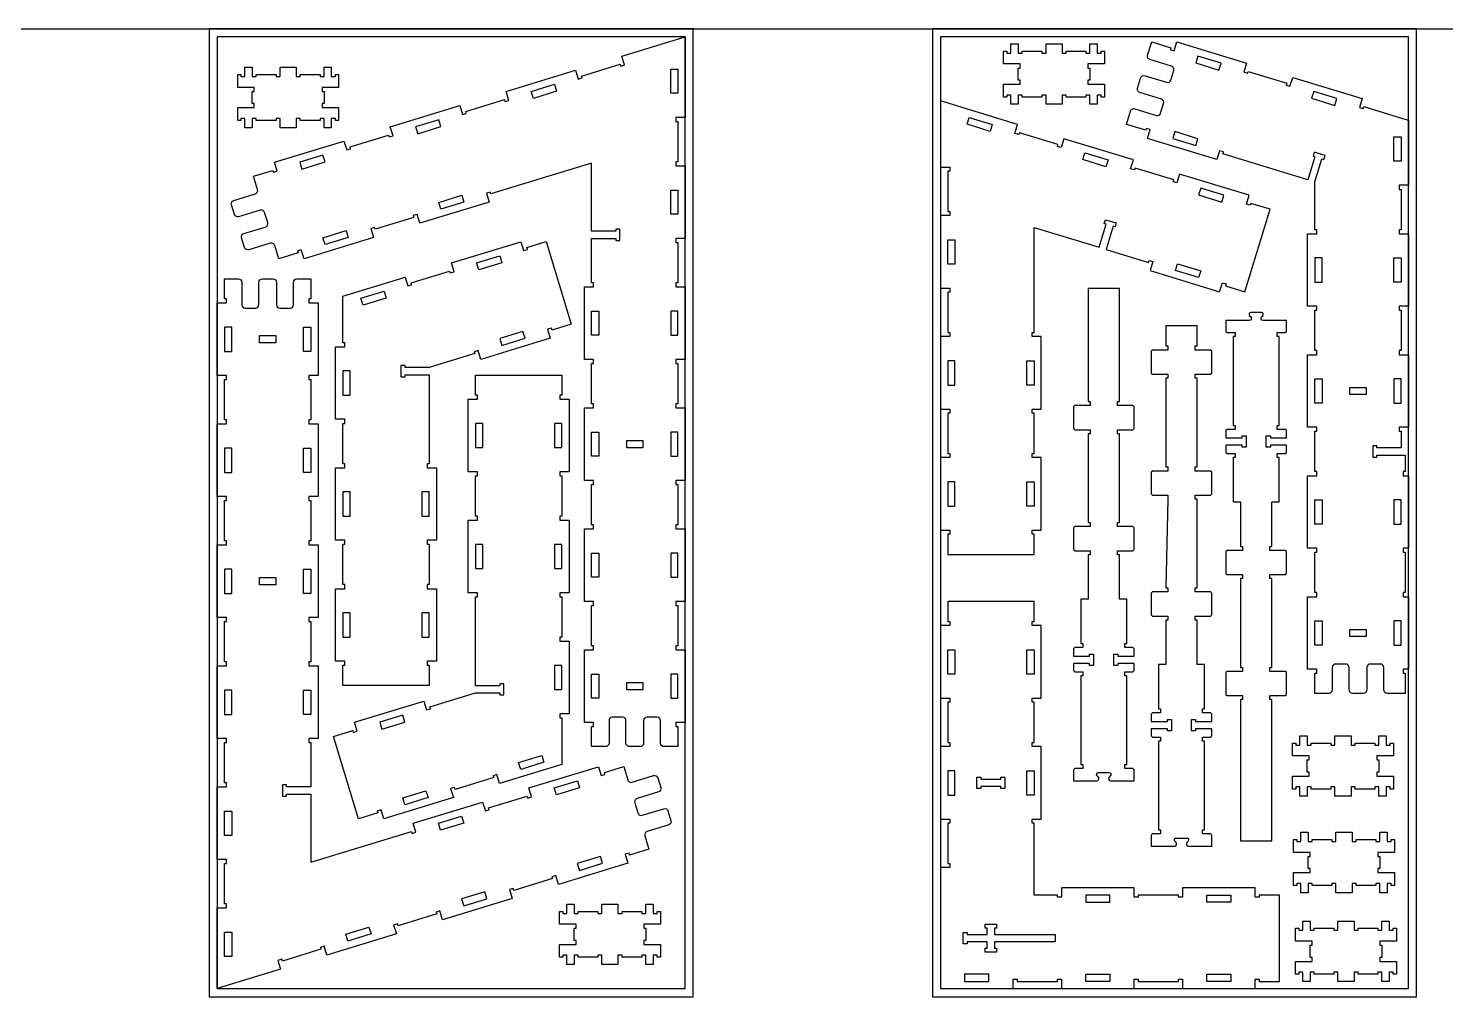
# Model space of a CAD drawing. Header units: inches. Extents: x -1745 to 48028, y -9858 to 20083.
# Drawn here: x 7737 to 11250, y 17620 to 20021 of the extents above; entities that cross this region are included whole.
import ezdxf

# ---------------------------------------------------------------- set-up
doc = ezdxf.new("R2010")
doc.units = ezdxf.units.IN
doc.header["$MEASUREMENT"] = 0
doc.header["$PDMODE"] = 34
doc.layers.add('6_ANYTOOL_CUTTHROUGH_OUTSI', color=5, linetype='Continuous')

msp = doc.modelspace()

# ---------------------------------------------------------------- linework, layer by layer
msp.add_line((423.1, 20019.9), (14762.8, 20019.9))
at = {"color": 4}
for p, q in [((10693.6, 19934.8), (10693.6, 19934.8)), ((10943.9, 19151.7), (10943.9, 19151.7)), ((11121.9, 19151.7), (11121.9, 19151.7)), ((8516.9, 18871.5), (8516.9, 18871.5)), ((9059.6, 18681.3), (9059.6, 18681.3)), ((10943.9, 18551.7), (10943.9, 18551.7)), ((11121.9, 18551.7), (11121.9, 18551.7)), ((10015.9, 18419.9), (10015.9, 18419.9)), ((10211.9, 18119.9), (10211.9, 18119.9))]:
    msp.add_line(p, q, dxfattribs=at)
for points in [[(8185.4, 17619.9), (9385.4, 17619.9), (9385.4, 20019.9), (8185.4, 20019.9)], [(8205.4, 17639.9), (9365.4, 17639.9), (9365.4, 19999.9), (8205.4, 19999.9)], [(9977.9, 17619.9), (11177.9, 17619.9), (11177.9, 20019.9), (9977.9, 20019.9)], [(9997.9, 17639.9), (11157.9, 17639.9), (11157.9, 19999.9), (9997.9, 19999.9)], [(8687.3, 19385.1), (8685.9, 19389.8), (8781.5, 19419.1), (8783, 19414.3), (8792.5, 19417.2), (8785.8, 19439.2), (8958, 19491.8), (8964.7, 19469.8), (8974.2, 19472.7), (8972.8, 19477.5), (9020.6, 19492.1), (9083.1, 19287.5), (9035.3, 19272.8), (9033.9, 19277.6), (9024.3, 19274.7), (9031, 19252.7), (8858.9, 19200.1), (8852.2, 19222.1), (8842.6, 19219.2), (8844.1, 19214.4), (8730.9, 19179.8), (8670.9, 19179.8), (8670.9, 19184.8), (8660.9, 19184.8), (8660.9, 19156.8), (8670.9, 19156.8), (8670.9, 19161.8), (8730.9, 19161.8), (8730.9, 18941.5), (8725.9, 18941.5), (8725.9, 18931.5), (8748.9, 18931.5), (8748.9, 18751.5), (8725.9, 18751.5), (8725.9, 18741.5), (8730.9, 18741.5), (8730.9, 18641.5), (8725.9, 18641.5), (8725.9, 18631.5), (8748.9, 18631.5), (8748.9, 18451.5), (8725.9, 18451.5), (8725.9, 18441.5), (8730.9, 18441.5), (8730.9, 18391.5), (8516.9, 18391.5), (8516.9, 18441.5), (8521.9, 18441.5), (8521.9, 18451.5), (8498.9, 18451.5), (8498.9, 18631.5), (8521.9, 18631.5), (8521.9, 18641.5), (8516.9, 18641.5), (8516.9, 18741.5), (8521.9, 18741.5), (8521.9, 18751.5), (8498.9, 18751.5), (8498.9, 18931.5), (8521.9, 18931.5), (8521.9, 18941.5), (8516.9, 18941.5), (8516.9, 19041.5), (8521.9, 19041.5), (8521.9, 19051.5), (8498.9, 19051.5), (8498.9, 19231.5), (8521.9, 19231.5), (8521.9, 19241.5), (8516.9, 19241.5), (8516.9, 19341.5), (8516.9, 19357), (8671.1, 19404.1), (8677.8, 19382.1)], [(8889.2, 18167.8), (8890.7, 18163), (8795, 18133.8), (8793.6, 18138.6), (8784, 18135.7), (8790.7, 18113.7), (8618.6, 18061.1), (8611.9, 18083.1), (8602.3, 18080.2), (8603.8, 18075.4), (8556, 18060.8), (8493.4, 18265.4), (8541.2, 18280), (8542.7, 18275.3), (8552.3, 18278.2), (8545.5, 18300.2), (8717.7, 18352.8), (8724.4, 18330.8), (8734, 18333.7), (8732.5, 18338.5), (8845.6, 18373), (8905.6, 18373), (8905.6, 18368), (8915.6, 18368), (8915.6, 18396), (8905.6, 18396), (8905.6, 18391), (8845.6, 18391), (8845.6, 18611.3), (8850.6, 18611.3), (8850.6, 18621.3), (8827.6, 18621.3), (8827.6, 18801.3), (8850.6, 18801.3), (8850.6, 18811.3), (8845.6, 18811.3), (8845.6, 18911.3), (8850.6, 18911.3), (8850.6, 18921.3), (8827.6, 18921.3), (8827.6, 19101.3), (8850.6, 19101.3), (8850.6, 19111.3), (8845.6, 19111.3), (8845.6, 19161.3), (9059.6, 19161.3), (9059.6, 19111.3), (9054.6, 19111.3), (9054.6, 19101.3), (9077.6, 19101.3), (9077.6, 18921.3), (9054.6, 18921.3), (9054.6, 18911.3), (9059.6, 18911.3), (9059.6, 18811.3), (9054.6, 18811.3), (9054.6, 18801.3), (9077.6, 18801.3), (9077.6, 18621.3), (9054.6, 18621.3), (9054.6, 18611.3), (9059.6, 18611.3), (9059.6, 18511.3), (9054.6, 18511.3), (9054.6, 18501.3), (9077.6, 18501.3), (9077.6, 18321.3), (9054.6, 18321.3), (9054.6, 18311.3), (9059.6, 18311.3), (9059.6, 18211.3), (9059.6, 18195.8), (8905.5, 18148.7), (8898.8, 18170.7)], [(11052.9, 19130.7), (11052.9, 19112.7), (11012.9, 19112.7), (11012.9, 19130.7)], [(10229.9, 17871.9), (10229.9, 18049.9), (10224.9, 18049.9), (10224.9, 18059.9), (10247.9, 18059.9), (10247.9, 18239.9), (10224.9, 18239.9), (10224.9, 18249.9), (10229.9, 18249.9), (10229.9, 18349.9), (10224.9, 18349.9), (10224.9, 18359.9), (10247.9, 18359.9), (10247.9, 18539.9), (10224.9, 18539.9), (10224.9, 18549.9), (10229.9, 18549.9), (10229.9, 18599.9), (10015.9, 18599.9), (10015.9, 18549.9), (10020.9, 18549.9), (10020.9, 18539.9), (9997.9, 18539.9), (9997.9, 18359.9), (10020.9, 18359.9), (10020.9, 18349.9), (10015.9, 18349.9), (10015.9, 18249.9), (10020.9, 18249.9), (10020.9, 18239.9), (9997.9, 18239.9), (9997.9, 18059.9), (10020.9, 18059.9), (10020.9, 18049.9), (10015.9, 18049.9), (10015.9, 17949.9), (10020.9, 17949.9), (10020.9, 17939.9), (9997.9, 17939.9), (9997.9, 17639.9), (10177.9, 17639.9), (10177.9, 17662.9), (10187.9, 17662.9), (10187.9, 17657.9), (10287.9, 17657.9), (10287.9, 17662.9), (10297.9, 17662.9), (10297.9, 17639.9), (10477.9, 17639.9), (10477.9, 17662.9), (10487.9, 17662.9), (10487.9, 17657.9), (10587.9, 17657.9), (10587.9, 17662.9), (10597.9, 17662.9), (10597.9, 17639.9), (10777.9, 17639.9), (10777.9, 17662.9), (10787.9, 17662.9), (10787.9, 17657.9), (10837.9, 17657.9), (10837.9, 17871.9), (10787.9, 17871.9), (10787.9, 17866.9), (10777.9, 17866.9), (10777.9, 17889.9), (10597.9, 17889.9), (10597.9, 17866.9), (10587.9, 17866.9), (10587.9, 17871.9), (10487.9, 17871.9), (10487.9, 17866.9), (10477.9, 17866.9), (10477.9, 17889.9), (10297.9, 17889.9), (10297.9, 17866.9), (10287.9, 17866.9), (10287.9, 17871.9)], [(11052.9, 18530.7), (11052.9, 18512.7), (11012.9, 18512.7), (11012.9, 18530.7)], [(10147.9, 18135.9), (10147.9, 18140.9), (10097.9, 18140.9), (10097.9, 18135.9), (10087.9, 18135.9), (10087.9, 18163.9), (10097.9, 18163.9), (10097.9, 18158.9), (10147.9, 18158.9), (10147.9, 18163.9), (10157.9, 18163.9), (10157.9, 18135.9)], [(10063.9, 17755.9), (10063.9, 17750.9), (10053.9, 17750.9), (10053.9, 17778.9), (10063.9, 17778.9), (10063.9, 17773.9), (10113.9, 17773.9), (10113.9, 17789.9), (10108.9, 17789.9), (10108.9, 17799.9), (10136.9, 17799.9), (10136.9, 17789.9), (10131.9, 17789.9), (10131.9, 17773.9), (10281.9, 17773.9), (10281.9, 17755.9), (10131.9, 17755.9), (10131.9, 17739.9), (10136.9, 17739.9), (10136.9, 17729.9), (10108.9, 17729.9), (10108.9, 17739.9), (10113.9, 17739.9), (10113.9, 17755.9)]]:
    msp.add_lwpolyline(points, close=True)
for points in [[(10190.6, 19892.5), (10190.6, 19922.5), (10195.6, 19922.5), (10195.6, 19932.5), (10154.6, 19932.5), (10154.6, 19964.5), (10162.6, 19964.5), (10162.6, 19959.5), (10172.6, 19959.5), (10172.6, 19982.5), (10190.6, 19982.5), (10190.6, 19959.5), (10200.6, 19959.5), (10200.6, 19964.5), (10249.6, 19964.5), (10249.6, 19959.5), (10259.6, 19959.5), (10259.6, 19982.5), (10299.6, 19982.5), (10299.6, 19959.5), (10309.6, 19959.5), (10309.6, 19964.5), (10358.6, 19964.5), (10358.6, 19959.5), (10368.6, 19959.5), (10368.6, 19982.5), (10386.6, 19982.5), (10386.6, 19959.5), (10396.6, 19959.5), (10396.6, 19964.5), (10404.6, 19964.5), (10404.6, 19932.5), (10363.6, 19932.5), (10363.6, 19922.5), (10368.6, 19922.5), (10368.6, 19892.5), (10363.6, 19892.5), (10363.6, 19882.5), (10404.6, 19882.5), (10404.6, 19850.5), (10396.6, 19850.5), (10396.6, 19855.5), (10386.6, 19855.5), (10386.6, 19832.5), (10368.6, 19832.5), (10368.6, 19855.5), (10358.6, 19855.5), (10358.6, 19850.5), (10309.6, 19850.5), (10309.6, 19855.5), (10299.6, 19855.5), (10299.6, 19832.5), (10259.6, 19832.5), (10259.6, 19855.5), (10249.6, 19855.5), (10249.6, 19850.5), (10200.6, 19850.5), (10200.6, 19855.5), (10190.6, 19855.5), (10190.6, 19832.5), (10172.6, 19832.5), (10172.6, 19855.5), (10162.6, 19855.5), (10162.6, 19850.5), (10154.6, 19850.5), (10154.6, 19882.5), (10195.6, 19882.5), (10195.6, 19892.5), (10190.6, 19892.5)], [(8292.3, 19834.5), (8292.3, 19864.5), (8297.3, 19864.5), (8297.3, 19874.5), (8256.3, 19874.5), (8256.3, 19906.5), (8264.3, 19906.5), (8264.3, 19901.5), (8274.3, 19901.5), (8274.3, 19924.5), (8292.3, 19924.5), (8292.3, 19901.5), (8302.3, 19901.5), (8302.3, 19906.5), (8351.3, 19906.5), (8351.3, 19901.5), (8361.3, 19901.5), (8361.3, 19924.5), (8401.3, 19924.5), (8401.3, 19901.5), (8411.3, 19901.5), (8411.3, 19906.5), (8460.3, 19906.5), (8460.3, 19901.5), (8470.3, 19901.5), (8470.3, 19924.5), (8488.3, 19924.5), (8488.3, 19901.5), (8498.3, 19901.5), (8498.3, 19906.5), (8506.3, 19906.5), (8506.3, 19874.5), (8465.3, 19874.5), (8465.3, 19864.5), (8470.3, 19864.5), (8470.3, 19834.5), (8465.3, 19834.5), (8465.3, 19824.5), (8506.3, 19824.5), (8506.3, 19792.5), (8498.3, 19792.5), (8498.3, 19797.5), (8488.3, 19797.5), (8488.3, 19774.5), (8470.3, 19774.5), (8470.3, 19797.5), (8460.3, 19797.5), (8460.3, 19792.5), (8411.3, 19792.5), (8411.3, 19797.5), (8401.3, 19797.5), (8401.3, 19774.5), (8361.3, 19774.5), (8361.3, 19797.5), (8351.3, 19797.5), (8351.3, 19792.5), (8302.3, 19792.5), (8302.3, 19797.5), (8292.3, 19797.5), (8292.3, 19774.5), (8274.3, 19774.5), (8274.3, 19797.5), (8264.3, 19797.5), (8264.3, 19792.5), (8256.3, 19792.5), (8256.3, 19824.5), (8297.3, 19824.5), (8297.3, 19834.5), (8292.3, 19834.5)], [(9997.9, 19376.5), (10020.9, 19376.5), (10020.9, 19366.5), (10015.9, 19366.5), (10015.9, 19266.5), (10020.9, 19266.5), (10020.9, 19256.5), (9997.9, 19256.5), (9997.9, 19076.5), (10020.9, 19076.5), (10020.9, 19066.5), (10015.9, 19066.5), (10015.9, 18966.5), (10020.9, 18966.5), (10020.9, 18956.5), (9997.9, 18956.5), (9997.9, 18776.5), (10020.9, 18776.5), (10020.9, 18766.5), (10015.9, 18766.5), (10015.9, 18716.5), (10229.9, 18716.5), (10229.9, 18766.5), (10224.9, 18766.5), (10224.9, 18776.5), (10247.9, 18776.5), (10247.9, 18956.5), (10224.9, 18956.5), (10224.9, 18966.5), (10229.9, 18966.5), (10229.9, 19066.5), (10224.9, 19066.5), (10224.9, 19076.5), (10247.9, 19076.5), (10247.9, 19256.5), (10224.9, 19256.5), (10224.9, 19266.5), (10229.9, 19266.5), (10229.9, 19527.3), (10391.1, 19478.1), (10408.6, 19535.5), (10403.8, 19536.9), (10406.7, 19546.5), (10433.5, 19538.3), (10430.6, 19528.7), (10425.8, 19530.2), (10408.3, 19472.8), (10513.5, 19440.7), (10514.9, 19445.5), (10524.5, 19442.5), (10517.8, 19420.5), (10689.9, 19367.9), (10696.7, 19389.9), (10706.2, 19387), (10704.8, 19382.2), (10752.6, 19367.6), (10815.1, 19572.3), (10767.3, 19586.9), (10765.8, 19582.1), (10756.3, 19585), (10763, 19607), (10590.8, 19659.6), (10584.1, 19637.6), (10574.6, 19640.5), (10576, 19645.3), (10480.4, 19674.5), (10478.9, 19669.8), (10469.4, 19672.7), (10476.1, 19694.7), (10303.9, 19747.3), (10297.2, 19725.3), (10287.7, 19728.2), (10289.1, 19733), (10193.5, 19762.2), (10192, 19757.4), (10182.5, 19760.4), (10189.2, 19782.4), (9997.9, 19840.8), (9997.9, 19676.5), (10020.9, 19676.5), (10020.9, 19666.5), (10015.9, 19666.5), (10015.9, 19566.5), (10020.9, 19566.5), (10020.9, 19556.5), (9997.9, 19556.5), (9997.9, 19376.5)], [(8310.4, 19258.9), (8350.4, 19258.9), (8350.4, 19240.9), (8310.4, 19240.9), (8310.4, 19258.9)], [(9260.4, 18980.9), (9220.4, 18980.9), (9220.4, 18998.9), (9260.4, 18998.9), (9260.4, 18980.9)], [(8310.4, 18658.9), (8350.4, 18658.9), (8350.4, 18640.9), (8310.4, 18640.9), (8310.4, 18658.9)], [(9260.4, 18380.9), (9220.4, 18380.9), (9220.4, 18398.9), (9260.4, 18398.9), (9260.4, 18380.9)], [(10906.7, 18176.8), (10906.7, 18206.8), (10911.7, 18206.8), (10911.7, 18216.8), (10870.7, 18216.8), (10870.7, 18248.8), (10878.7, 18248.8), (10878.7, 18243.8), (10888.7, 18243.8), (10888.7, 18266.8), (10906.7, 18266.8), (10906.7, 18243.8), (10916.7, 18243.8), (10916.7, 18248.8), (10965.7, 18248.8), (10965.7, 18243.8), (10975.7, 18243.8), (10975.7, 18266.8), (11015.7, 18266.8), (11015.7, 18243.8), (11025.7, 18243.8), (11025.7, 18248.8), (11074.7, 18248.8), (11074.7, 18243.8), (11084.7, 18243.8), (11084.7, 18266.8), (11102.7, 18266.8), (11102.7, 18243.8), (11112.7, 18243.8), (11112.7, 18248.8), (11120.7, 18248.8), (11120.7, 18216.8), (11079.7, 18216.8), (11079.7, 18206.8), (11084.7, 18206.8), (11084.7, 18176.8), (11079.7, 18176.8), (11079.7, 18166.8), (11120.7, 18166.8), (11120.7, 18134.8), (11112.7, 18134.8), (11112.7, 18139.8), (11102.7, 18139.8), (11102.7, 18116.8), (11084.7, 18116.8), (11084.7, 18139.8), (11074.7, 18139.8), (11074.7, 18134.8), (11025.7, 18134.8), (11025.7, 18139.8), (11015.7, 18139.8), (11015.7, 18116.8), (10975.7, 18116.8), (10975.7, 18139.8), (10965.7, 18139.8), (10965.7, 18134.8), (10916.7, 18134.8), (10916.7, 18139.8), (10906.7, 18139.8), (10906.7, 18116.8), (10888.7, 18116.8), (10888.7, 18139.8), (10878.7, 18139.8), (10878.7, 18134.8), (10870.7, 18134.8), (10870.7, 18166.8), (10911.7, 18166.8), (10911.7, 18176.8), (10906.7, 18176.8)], [(10909.2, 17937.4), (10909.2, 17967.4), (10914.2, 17967.4), (10914.2, 17977.4), (10873.2, 17977.4), (10873.2, 18009.4), (10881.2, 18009.4), (10881.2, 18004.4), (10891.2, 18004.4), (10891.2, 18027.4), (10909.2, 18027.4), (10909.2, 18004.4), (10919.2, 18004.4), (10919.2, 18009.4), (10968.2, 18009.4), (10968.2, 18004.4), (10978.2, 18004.4), (10978.2, 18027.4), (11018.2, 18027.4), (11018.2, 18004.4), (11028.2, 18004.4), (11028.2, 18009.4), (11077.2, 18009.4), (11077.2, 18004.4), (11087.2, 18004.4), (11087.2, 18027.4), (11105.2, 18027.4), (11105.2, 18004.4), (11115.2, 18004.4), (11115.2, 18009.4), (11123.2, 18009.4), (11123.2, 17977.4), (11082.2, 17977.4), (11082.2, 17967.4), (11087.2, 17967.4), (11087.2, 17937.4), (11082.2, 17937.4), (11082.2, 17927.4), (11123.2, 17927.4), (11123.2, 17895.4), (11115.2, 17895.4), (11115.2, 17900.4), (11105.2, 17900.4), (11105.2, 17877.4), (11087.2, 17877.4), (11087.2, 17900.4), (11077.2, 17900.4), (11077.2, 17895.4), (11028.2, 17895.4), (11028.2, 17900.4), (11018.2, 17900.4), (11018.2, 17877.4), (10978.2, 17877.4), (10978.2, 17900.4), (10968.2, 17900.4), (10968.2, 17895.4), (10919.2, 17895.4), (10919.2, 17900.4), (10909.2, 17900.4), (10909.2, 17877.4), (10891.2, 17877.4), (10891.2, 17900.4), (10881.2, 17900.4), (10881.2, 17895.4), (10873.2, 17895.4), (10873.2, 17927.4), (10914.2, 17927.4), (10914.2, 17937.4), (10909.2, 17937.4)], [(9089.8, 17759.5), (9089.8, 17789.5), (9094.8, 17789.5), (9094.8, 17799.5), (9053.8, 17799.5), (9053.8, 17831.5), (9061.8, 17831.5), (9061.8, 17826.5), (9071.8, 17826.5), (9071.8, 17849.5), (9089.8, 17849.5), (9089.8, 17826.5), (9099.8, 17826.5), (9099.8, 17831.5), (9148.8, 17831.5), (9148.8, 17826.5), (9158.8, 17826.5), (9158.8, 17849.5), (9198.8, 17849.5), (9198.8, 17826.5), (9208.8, 17826.5), (9208.8, 17831.5), (9257.8, 17831.5), (9257.8, 17826.5), (9267.8, 17826.5), (9267.8, 17849.5), (9285.8, 17849.5), (9285.8, 17826.5), (9295.8, 17826.5), (9295.8, 17831.5), (9303.8, 17831.5), (9303.8, 17799.5), (9262.8, 17799.5), (9262.8, 17789.5), (9267.8, 17789.5), (9267.8, 17759.5), (9262.8, 17759.5), (9262.8, 17749.5), (9303.8, 17749.5), (9303.8, 17717.5), (9295.8, 17717.5), (9295.8, 17722.5), (9285.8, 17722.5), (9285.8, 17699.5), (9267.8, 17699.5), (9267.8, 17722.5), (9257.8, 17722.5), (9257.8, 17717.5), (9208.8, 17717.5), (9208.8, 17722.5), (9198.8, 17722.5), (9198.8, 17699.5), (9158.8, 17699.5), (9158.8, 17722.5), (9148.8, 17722.5), (9148.8, 17717.5), (9099.8, 17717.5), (9099.8, 17722.5), (9089.8, 17722.5), (9089.8, 17699.5), (9071.8, 17699.5), (9071.8, 17722.5), (9061.8, 17722.5), (9061.8, 17717.5), (9053.8, 17717.5), (9053.8, 17749.5), (9094.8, 17749.5), (9094.8, 17759.5), (9089.8, 17759.5)], [(10914, 17717.4), (10914, 17747.4), (10919, 17747.4), (10919, 17757.4), (10878, 17757.4), (10878, 17789.4), (10886, 17789.4), (10886, 17784.4), (10896, 17784.4), (10896, 17807.4), (10914, 17807.4), (10914, 17784.4), (10924, 17784.4), (10924, 17789.4), (10973, 17789.4), (10973, 17784.4), (10983, 17784.4), (10983, 17807.4), (11023, 17807.4), (11023, 17784.4), (11033, 17784.4), (11033, 17789.4), (11082, 17789.4), (11082, 17784.4), (11092, 17784.4), (11092, 17807.4), (11110, 17807.4), (11110, 17784.4), (11120, 17784.4), (11120, 17789.4), (11128, 17789.4), (11128, 17757.4), (11087, 17757.4), (11087, 17747.4), (11092, 17747.4), (11092, 17717.4), (11087, 17717.4), (11087, 17707.4), (11128, 17707.4), (11128, 17675.4), (11120, 17675.4), (11120, 17680.4), (11110, 17680.4), (11110, 17657.4), (11092, 17657.4), (11092, 17680.4), (11082, 17680.4), (11082, 17675.4), (11033, 17675.4), (11033, 17680.4), (11023, 17680.4), (11023, 17657.4), (10983, 17657.4), (10983, 17680.4), (10973, 17680.4), (10973, 17675.4), (10924, 17675.4), (10924, 17680.4), (10914, 17680.4), (10914, 17657.4), (10896, 17657.4), (10896, 17680.4), (10886, 17680.4), (10886, 17675.4), (10878, 17675.4), (10878, 17707.4), (10919, 17707.4), (10919, 17717.4), (10914, 17717.4)]]:
    msp.add_lwpolyline(points)
for points in [[(11046, 19821.9), (11047.4, 19826.7), (11143.1, 19797.4), (11157.9, 19792.9), (11157.9, 19631.7), (11134.9, 19631.7), (11134.9, 19621.7), (11139.9, 19621.7), (11139.9, 19521.7), (11134.9, 19521.7), (11134.9, 19511.7), (11157.9, 19511.7), (11157.9, 19331.7), (11134.9, 19331.7), (11134.9, 19321.7), (11139.9, 19321.7), (11139.9, 19221.7), (11134.9, 19221.7), (11134.9, 19211.7), (11157.9, 19211.7), (11157.9, 19031.7), (11134.9, 19031.7), (11134.9, 19021.7), (11139.9, 19021.7), (11139.9, 18980.7), (11079.9, 18980.7), (11079.9, 18985.7), (11069.9, 18985.7), (11069.9, 18957.7), (11079.9, 18957.7), (11079.9, 18962.7), (11139.9, 18962.7), (11149.9, 18962.7), (11149.9, 18921.7), (11144.9, 18921.7), (11144.9, 18911.7), (11157.9, 18911.7), (11157.9, 18731.7), (11144.9, 18731.7), (11144.9, 18721.7), (11149.9, 18721.7), (11149.9, 18621.7), (11144.9, 18621.7), (11144.9, 18611.7), (11157.9, 18611.7), (11157.9, 18431.7), (11144.9, 18431.7), (11144.9, 18421.7), (11149.9, 18421.7), (11149.9, 18371.7), (11139.9, 18371.7), (11105.6, 18371.7, -0.414214), (11096.8, 18380.5), (11096.8, 18436.3, 0.414214), (11088.4, 18444.6), (11063.1, 18444.6, 0.414214), (11054.8, 18436.3), (11054.8, 18380.5, -0.414214), (11046, 18371.7), (11019.8, 18371.7, -0.414214), (11011, 18380.5), (11011, 18436.3, 0.414214), (11002.7, 18444.6), (10977.4, 18444.6, 0.414214), (10969, 18436.3), (10969, 18380.5, -0.414214), (10960.2, 18371.7), (10925.9, 18371.7), (10925.9, 18421.7), (10930.9, 18421.7), (10930.9, 18431.7), (10907.9, 18431.7), (10907.9, 18611.7), (10930.9, 18611.7), (10930.9, 18621.7), (10925.9, 18621.7), (10925.9, 18721.7), (10930.9, 18721.7), (10930.9, 18731.7), (10907.9, 18731.7), (10907.9, 18911.7), (10930.9, 18911.7), (10930.9, 18921.7), (10925.9, 18921.7), (10925.9, 19021.7), (10930.9, 19021.7), (10930.9, 19031.7), (10907.9, 19031.7), (10907.9, 19211.7), (10930.9, 19211.7), (10930.9, 19221.7), (10925.9, 19221.7), (10925.9, 19321.7), (10930.9, 19321.7), (10930.9, 19331.7), (10907.9, 19331.7), (10907.9, 19511.7), (10930.9, 19511.7), (10930.9, 19521.7), (10925.9, 19521.7), (10925.9, 19640), (10943.4, 19697.4), (10948.2, 19696), (10951.1, 19705.5), (10924.4, 19713.7), (10921.4, 19704.1), (10926.2, 19702.7), (10908.7, 19645.3), (10698, 19709.7), (10699.5, 19714.5), (10689.9, 19717.4), (10683.2, 19695.4), (10511, 19748), (10517.8, 19770), (10508.2, 19772.9), (10506.7, 19768.1), (10458.9, 19782.7), (10468.9, 19815.5, -0.414214), (10479.9, 19821.4), (10533.2, 19805.1, 0.414214), (10543.7, 19810.6), (10551.1, 19834.8, 0.414214), (10545.5, 19845.3), (10492.2, 19861.6, -0.414214), (10486.4, 19872.5), (10494, 19897.6, -0.414214), (10505, 19903.4), (10558.3, 19887.1, 0.414214), (10568.7, 19892.7), (10576.1, 19916.9, 0.414214), (10570.6, 19927.3), (10517.3, 19943.6, -0.414214), (10511.4, 19954.6), (10521.5, 19987.4), (10569.3, 19972.8), (10567.8, 19968), (10577.4, 19965.1), (10584.1, 19987.1), (10756.2, 19934.5), (10749.5, 19912.5), (10759.1, 19909.6), (10760.5, 19914.3), (10856.2, 19885.1), (10854.7, 19880.3), (10864.3, 19877.4), (10871, 19899.4), (11043.1, 19846.8), (11036.4, 19824.8)], [(10474.7, 18785.4), (10436.7, 18785.4), (10436.7, 18795.4), (10441.7, 18795.4), (10441.7, 19015.4), (10436.7, 19015.4), (10436.7, 19025.4), (10474.7, 19025.4), (10477.7, 19028.4), (10477.7, 19082.4), (10474.7, 19085.4), (10436.7, 19085.4), (10436.7, 19095.4), (10441.7, 19095.4), (10441.7, 19375.7), (10363.7, 19375.7), (10363.7, 19095.4), (10368.7, 19095.4), (10368.7, 19085.4), (10330.7, 19085.4), (10327.7, 19082.4), (10327.7, 19028.4), (10330.7, 19025.4), (10368.7, 19025.4), (10368.7, 19015.4), (10363.7, 19015.4), (10363.7, 18795.4), (10368.7, 18795.4), (10368.7, 18785.4), (10330.7, 18785.4), (10327.7, 18782.4), (10327.7, 18728.4), (10330.7, 18725.4), (10368.7, 18725.4), (10368.7, 18715.4), (10363.7, 18715.4), (10363.7, 18605.4), (10345.7, 18605.4), (10345.7, 18495.4), (10350.7, 18495.4), (10350.7, 18485.4), (10330.7, 18485.4), (10327.7, 18482.4), (10327.7, 18464.4), (10367.7, 18464.4), (10367.7, 18469.4), (10377.7, 18469.4), (10377.7, 18441.4), (10367.7, 18441.4), (10367.7, 18446.4), (10327.7, 18446.4), (10327.7, 18428.4), (10330.7, 18425.4), (10350.7, 18425.4), (10350.7, 18415.4), (10345.7, 18415.4), (10345.7, 18195.4), (10350.7, 18195.4), (10350.7, 18185.4), (10330.7, 18185.4), (10327.7, 18182.4), (10327.7, 18155.4), (10385.5, 18155.4, 0.668179), (10389.3, 18164.4), (10386.3, 18167.3, -0.668179), (10389.7, 18175.4), (10415.6, 18175.4, -0.668179), (10419, 18167.3), (10416.1, 18164.4, 0.668179), (10419.8, 18155.4), (10477.7, 18155.4), (10477.7, 18182.4), (10474.7, 18185.4), (10454.7, 18185.4), (10454.7, 18195.4), (10459.7, 18195.4), (10459.7, 18415.4), (10454.7, 18415.4), (10454.7, 18425.4), (10474.7, 18425.4), (10477.7, 18428.4), (10477.7, 18446.4), (10437.7, 18446.4), (10437.7, 18441.4), (10427.7, 18441.4), (10427.7, 18469.4), (10437.7, 18469.4), (10437.7, 18464.4), (10477.7, 18464.4), (10477.7, 18482.4), (10474.7, 18485.4), (10454.7, 18485.4), (10454.7, 18495.4), (10459.7, 18495.4), (10459.7, 18605.4), (10441.7, 18605.4), (10441.7, 18715.4), (10436.7, 18715.4), (10436.7, 18725.4), (10474.7, 18725.4), (10477.7, 18728.4), (10477.7, 18782.4)], [(10708.6, 18366.5), (10746.6, 18366.5), (10746.6, 18356.5), (10741.6, 18356.5), (10741.6, 18006.5), (10819.6, 18006.5), (10819.6, 18356.5), (10814.6, 18356.5), (10814.6, 18366.5), (10852.6, 18366.5), (10855.6, 18369.5), (10855.6, 18423.5), (10852.6, 18426.5), (10814.6, 18426.5), (10814.6, 18436.5), (10819.6, 18436.5), (10819.6, 18656.5), (10814.6, 18656.5), (10814.6, 18666.5), (10852.6, 18666.5), (10855.6, 18669.5), (10855.6, 18723.5), (10852.6, 18726.5), (10814.6, 18726.5), (10814.6, 18736.5), (10819.6, 18736.5), (10819.6, 18846.5), (10837.6, 18846.5), (10837.6, 18956.5), (10832.6, 18956.5), (10832.6, 18966.5), (10852.6, 18966.5), (10855.6, 18969.5), (10855.6, 18987.5), (10815.6, 18987.5), (10815.6, 18982.5), (10805.6, 18982.5), (10805.6, 19010.5), (10815.6, 19010.5), (10815.6, 19005.5), (10855.6, 19005.5), (10855.6, 19023.5), (10852.6, 19026.5), (10832.6, 19026.5), (10832.6, 19036.5), (10837.6, 19036.5), (10837.6, 19256.5), (10832.6, 19256.5), (10832.6, 19266.5), (10852.6, 19266.5), (10855.6, 19269.5), (10855.6, 19296.5), (10797.7, 19296.5, -0.668179), (10794, 19305.5), (10796.9, 19308.4, 0.668179), (10793.5, 19316.6), (10767.6, 19316.6, 0.668179), (10764.2, 19308.4), (10767.2, 19305.5, -0.668179), (10763.4, 19296.5), (10705.6, 19296.5), (10705.6, 19269.5), (10708.6, 19266.5), (10728.6, 19266.5), (10728.6, 19256.5), (10723.6, 19256.5), (10723.6, 19036.5), (10728.6, 19036.5), (10728.6, 19026.5), (10708.6, 19026.5), (10705.6, 19023.5), (10705.6, 19005.5), (10745.6, 19005.5), (10745.6, 19010.5), (10755.6, 19010.5), (10755.6, 18982.5), (10745.6, 18982.5), (10745.6, 18987.5), (10705.6, 18987.5), (10705.6, 18969.5), (10708.6, 18966.5), (10728.6, 18966.5), (10728.6, 18956.5), (10723.6, 18956.5), (10723.6, 18846.5), (10741.6, 18846.5), (10741.6, 18736.5), (10746.6, 18736.5), (10746.6, 18726.5), (10708.6, 18726.5), (10705.6, 18723.5), (10705.6, 18669.5), (10708.6, 18666.5), (10746.6, 18666.5), (10746.6, 18656.5), (10741.6, 18656.5), (10741.6, 18436.5), (10746.6, 18436.5), (10746.6, 18426.5), (10708.6, 18426.5), (10705.6, 18423.5), (10705.6, 18369.5)], [(10629.4, 18923.3), (10629.4, 18933.3), (10634.4, 18933.3), (10634.4, 19153.3), (10629.4, 19153.3), (10629.4, 19163.3), (10667.4, 19163.3), (10670.4, 19166.3), (10670.4, 19220.3), (10667.4, 19223.3), (10629.4, 19223.3), (10629.4, 19233.3), (10634.4, 19233.3), (10634.4, 19283.3), (10556.4, 19283.3), (10556.4, 19233.3), (10561.4, 19233.3), (10561.4, 19223.3), (10523.4, 19223.3), (10520.4, 19220.3), (10520.4, 19166.3), (10523.4, 19163.3), (10561.4, 19163.3), (10561.4, 19153.3), (10556.4, 19153.3), (10556.4, 18933.3), (10561.4, 18933.3), (10561.4, 18923.3), (10523.4, 18923.3), (10520.4, 18920.3), (10520.4, 18866.3), (10523.4, 18863.3), (10561.4, 18863.3), (10561.4, 18853.3), (10556.4, 18633.3), (10561.4, 18633.3), (10561.4, 18623.3), (10523.4, 18623.3), (10520.4, 18620.3), (10520.4, 18566.3), (10523.4, 18563.3), (10561.4, 18563.3), (10561.4, 18553.3), (10556.4, 18553.3), (10556.4, 18443.3), (10538.4, 18443.3), (10538.4, 18333.3), (10543.4, 18333.3), (10543.4, 18323.3), (10523.4, 18323.3), (10520.4, 18320.3), (10520.4, 18302.3), (10560.4, 18302.3), (10560.4, 18307.3), (10570.4, 18307.3), (10570.4, 18279.3), (10560.4, 18279.3), (10560.4, 18284.3), (10520.4, 18284.3), (10520.4, 18266.3), (10523.4, 18263.3), (10543.4, 18263.3), (10543.4, 18253.3), (10538.4, 18253.3), (10538.4, 18033.3), (10543.4, 18033.3), (10543.4, 18023.3), (10523.4, 18023.3), (10520.4, 18020.3), (10520.4, 17993.3), (10578.3, 17993.3, 0.668179), (10582, 18002.2), (10579.1, 18005.2, -0.668179), (10582.5, 18013.3), (10608.4, 18013.3, -0.668179), (10611.8, 18005.2), (10608.9, 18002.2, 0.668179), (10612.6, 17993.3), (10670.4, 17993.3), (10670.4, 18020.3), (10667.4, 18023.3), (10647.4, 18023.3), (10647.4, 18033.3), (10652.4, 18033.3), (10652.4, 18253.3), (10647.4, 18253.3), (10647.4, 18263.3), (10667.4, 18263.3), (10670.4, 18266.3), (10670.4, 18284.3), (10630.4, 18284.3), (10630.4, 18279.3), (10620.4, 18279.3), (10620.4, 18307.3), (10630.4, 18307.3), (10630.4, 18302.3), (10670.4, 18302.3), (10670.4, 18320.3), (10667.4, 18323.3), (10647.4, 18323.3), (10647.4, 18333.3), (10652.4, 18333.3), (10652.4, 18443.3), (10634.4, 18443.3), (10634.4, 18553.3), (10629.4, 18553.3), (10629.4, 18563.3), (10667.4, 18563.3), (10670.4, 18566.3), (10670.4, 18620.3), (10667.4, 18623.3), (10629.4, 18623.3), (10629.4, 18633.3), (10634.4, 18633.3), (10634.4, 18853.3), (10629.4, 18853.3), (10629.4, 18863.3), (10667.4, 18863.3), (10670.4, 18866.3), (10670.4, 18920.3), (10667.4, 18923.3)]]:
    msp.add_lwpolyline(points, format="xyb", close=True)
for points in [[(9347.4, 19859.9), (9329.4, 19859.9), (9329.4, 19919.9), (9347.4, 19919.9)], [(10631, 19935.1), (10688.3, 19917.6), (10693.6, 19934.8), (10636.2, 19952.3)], [(8989.3, 19847.3), (8984, 19864.6), (9041.4, 19882.1), (9046.7, 19864.9)], [(10980.5, 19847.1), (10923.1, 19864.7), (10917.9, 19847.4), (10975.2, 19829.9)], [(8697.1, 19776.9), (8702.4, 19759.7), (8759.8, 19777.2), (8754.5, 19794.4)], [(10126.5, 19782.7), (10121.3, 19765.5), (10063.9, 19783), (10069.2, 19800.2)], [(10573.7, 19747.7), (10631.1, 19730.1), (10636.3, 19747.3), (10578.9, 19764.9)], [(11139.9, 19691.7), (11121.9, 19691.7), (11121.9, 19751.7), (11139.9, 19751.7)], [(8410.2, 19689.2), (8415.5, 19672), (8472.9, 19689.5), (8467.6, 19706.8)], [(10413.4, 19695), (10408.2, 19677.8), (10350.8, 19695.3), (10356.1, 19712.5)], [(8759.7, 19572.2), (8754.4, 19589.4), (8811.8, 19607), (8817.1, 19589.8)], [(9347.4, 19559.9), (9329.4, 19559.9), (9329.4, 19619.9), (9347.4, 19619.9)], [(10637.7, 19607.7), (10695.1, 19590.1), (10700.3, 19607.3), (10643, 19624.9)], [(8472.8, 19484.6), (8467.5, 19501.8), (8524.9, 19519.3), (8530.1, 19502.1)], [(10033.9, 19436.5), (10015.9, 19436.5), (10015.9, 19496.5), (10033.9, 19496.5)], [(8848.5, 19439.5), (8905.8, 19457), (8911.1, 19439.8), (8853.7, 19422.3)], [(10585.7, 19437.4), (10643.1, 19419.9), (10637.8, 19402.7), (10580.4, 19420.2)], [(10925.9, 19451.7), (10925.9, 19391.7), (10943.9, 19391.7), (10943.9, 19451.7)], [(11139.9, 19451.7), (11139.9, 19391.7), (11121.9, 19391.7), (11121.9, 19451.7)], [(8561.6, 19351.8), (8618.9, 19369.4), (8624.2, 19352.2), (8566.8, 19334.6)], [(9151.4, 19319.9), (9151.4, 19259.9), (9133.4, 19259.9), (9133.4, 19319.9)], [(9329.4, 19319.9), (9329.4, 19259.9), (9347.4, 19259.9), (9347.4, 19319.9)], [(8223.4, 19219.9), (8241.4, 19219.9), (8241.4, 19279.9), (8223.4, 19279.9)], [(8437.4, 19219.9), (8419.4, 19219.9), (8419.4, 19279.9), (8437.4, 19279.9)], [(8911, 19234.9), (8968.4, 19252.4), (8963.1, 19269.6), (8905.7, 19252.1)], [(10015.9, 19136.5), (10033.9, 19136.5), (10033.9, 19196.5), (10015.9, 19196.5)], [(10229.9, 19136.5), (10211.9, 19136.5), (10211.9, 19196.5), (10229.9, 19196.5)], [(8534.9, 19171.5), (8516.9, 19171.5), (8516.9, 19111.5), (8534.9, 19111.5)], [(10925.9, 19091.7), (10925.9, 19151.7), (10943.9, 19151.7), (10943.9, 19091.7)], [(11139.9, 19151.7), (11121.9, 19151.7), (11121.9, 19091.7), (11139.9, 19091.7)], [(8845.6, 19041.3), (8845.6, 18981.3), (8863.6, 18981.3), (8863.6, 19041.3)], [(9041.6, 19041.3), (9041.6, 18981.3), (9059.6, 18981.3), (9059.6, 19041.3)], [(9151.4, 19019.9), (9151.4, 18959.9), (9133.4, 18959.9), (9133.4, 19019.9)], [(9329.4, 19019.9), (9329.4, 18959.9), (9347.4, 18959.9), (9347.4, 19019.9)], [(8223.4, 18919.9), (8241.4, 18919.9), (8241.4, 18979.9), (8223.4, 18979.9)], [(8437.4, 18919.9), (8419.4, 18919.9), (8419.4, 18979.9), (8437.4, 18979.9)], [(8534.9, 18811.5), (8534.9, 18871.5), (8516.9, 18871.5), (8516.9, 18811.5)], [(8730.9, 18811.5), (8730.9, 18871.5), (8712.9, 18871.5), (8712.9, 18811.5)], [(10015.9, 18836.5), (10033.9, 18836.5), (10033.9, 18896.5), (10015.9, 18896.5)], [(10229.9, 18836.5), (10211.9, 18836.5), (10211.9, 18896.5), (10229.9, 18896.5)], [(10925.9, 18851.7), (10943.9, 18851.7), (10943.9, 18791.7), (10925.9, 18791.7)], [(11139.9, 18851.7), (11121.9, 18851.7), (11121.9, 18791.7), (11139.9, 18791.7)], [(8845.6, 18741.3), (8845.6, 18681.3), (8863.6, 18681.3), (8863.6, 18741.3)], [(9041.6, 18741.3), (9041.6, 18681.3), (9059.6, 18681.3), (9059.6, 18741.3)], [(9133.4, 18719.9), (9151.4, 18719.9), (9151.4, 18659.9), (9133.4, 18659.9)], [(9347.4, 18719.9), (9329.4, 18719.9), (9329.4, 18659.9), (9347.4, 18659.9)], [(8241.4, 18619.9), (8241.4, 18679.9), (8223.4, 18679.9), (8223.4, 18619.9)], [(8419.4, 18619.9), (8419.4, 18679.9), (8437.4, 18679.9), (8437.4, 18619.9)], [(8534.9, 18511.5), (8534.9, 18571.5), (8516.9, 18571.5), (8516.9, 18511.5)], [(8730.9, 18511.5), (8730.9, 18571.5), (8712.9, 18571.5), (8712.9, 18511.5)], [(10925.9, 18491.7), (10925.9, 18551.7), (10943.9, 18551.7), (10943.9, 18491.7)], [(11139.9, 18491.7), (11139.9, 18551.7), (11121.9, 18551.7), (11121.9, 18491.7)], [(10015.9, 18479.9), (10033.9, 18479.9), (10033.9, 18419.9), (10015.9, 18419.9)], [(10211.9, 18479.9), (10229.9, 18479.9), (10229.9, 18419.9), (10211.9, 18419.9)], [(9041.6, 18381.3), (9059.6, 18381.3), (9059.6, 18441.3), (9041.6, 18441.3)], [(9133.4, 18419.9), (9151.4, 18419.9), (9151.4, 18359.9), (9133.4, 18359.9)], [(9347.4, 18419.9), (9329.4, 18419.9), (9329.4, 18359.9), (9347.4, 18359.9)], [(8241.4, 18319.9), (8241.4, 18379.9), (8223.4, 18379.9), (8223.4, 18319.9)], [(8419.4, 18319.9), (8419.4, 18379.9), (8437.4, 18379.9), (8437.4, 18319.9)], [(8665.6, 18318), (8608.2, 18300.5), (8613.4, 18283.3), (8670.8, 18300.8)], [(9015, 18201), (8957.6, 18183.5), (8952.4, 18200.7), (9009.7, 18218.2)], [(10015.9, 18179.9), (10015.9, 18119.9), (10033.9, 18119.9), (10033.9, 18179.9)], [(10211.9, 18179.9), (10229.9, 18179.9), (10229.9, 18119.9), (10211.9, 18119.9)], [(8728.1, 18113.4), (8670.7, 18095.8), (8665.5, 18113), (8722.8, 18130.6)], [(9098.1, 18155.3), (9103.4, 18138.1), (9046, 18120.5), (9040.7, 18137.7)], [(8223.4, 18079.9), (8241.4, 18079.9), (8241.4, 18019.9), (8223.4, 18019.9)], [(8811.2, 18067.6), (8816.5, 18050.4), (8759.1, 18032.9), (8753.8, 18050.1)], [(9160.7, 17950.6), (9155.4, 17967.8), (9098, 17950.3), (9103.3, 17933.1)], [(8873.7, 17862.9), (8868.5, 17880.2), (8811.1, 17862.6), (8816.4, 17845.4)], [(10417.9, 17871.9), (10357.9, 17871.9), (10357.9, 17853.9), (10417.9, 17853.9)], [(10717.9, 17871.9), (10717.9, 17853.9), (10657.9, 17853.9), (10657.9, 17871.9)], [(8223.4, 17779.9), (8241.4, 17779.9), (8241.4, 17719.9), (8223.4, 17719.9)], [(8581.6, 17792.5), (8586.8, 17775.3), (8529.5, 17757.7), (8524.2, 17775)], [(10117.9, 17675.9), (10057.9, 17675.9), (10057.9, 17657.9), (10117.9, 17657.9)], [(10417.9, 17675.9), (10417.9, 17657.9), (10357.9, 17657.9), (10357.9, 17675.9)], [(10717.9, 17657.9), (10657.9, 17657.9), (10657.9, 17675.9), (10717.9, 17675.9)]]:
    msp.add_lwpolyline(points, close=True, dxfattribs=at)
for p in [(9385.4, 20019.9), (11177.9, 20019.9)]:
    msp.add_point(p)
at = {"layer": '6_ANYTOOL_CUTTHROUGH_OUTSI', "color": 0}
for points in [[(9208.3, 19951.9), (9365.4, 19999.9), (9365.4, 19799.9), (9342.4, 19799.9), (9342.4, 19789.9), (9347.4, 19789.9), (9347.4, 19689.9), (9342.4, 19689.9), (9342.4, 19679.9), (9365.4, 19679.9), (9365.4, 19499.9), (9342.4, 19499.9), (9342.4, 19489.9), (9347.4, 19489.9), (9347.4, 19389.9), (9342.4, 19389.9), (9342.4, 19379.9), (9365.4, 19379.9), (9365.4, 19199.9), (9342.4, 19199.9), (9342.4, 19189.9), (9347.4, 19189.9), (9347.4, 19089.9), (9342.4, 19089.9), (9342.4, 19079.9), (9365.4, 19079.9), (9365.4, 18899.9), (9342.4, 18899.9), (9342.4, 18889.9), (9347.4, 18889.9), (9347.4, 18789.9), (9342.4, 18789.9), (9342.4, 18779.9), (9365.4, 18779.9), (9365.4, 18599.9), (9342.4, 18599.9), (9342.4, 18589.9), (9347.4, 18589.9), (9347.4, 18489.9), (9342.4, 18489.9), (9342.4, 18479.9), (9365.4, 18479.9), (9365.4, 18299.9), (9342.4, 18299.9), (9342.4, 18289.9), (9347.4, 18289.9), (9347.4, 18239.9), (9313.1, 18239.9, -0.414214), (9304.3, 18248.7), (9304.3, 18304.5, 0.414214), (9296, 18312.8), (9270.7, 18312.8, 0.414214), (9262.3, 18304.5), (9262.3, 18248.7, -0.414214), (9253.5, 18239.9), (9227.4, 18239.9, -0.414214), (9218.6, 18248.7), (9218.6, 18304.5, 0.414214), (9210.2, 18312.8), (9184.9, 18312.8, 0.414214), (9176.5, 18304.5), (9176.5, 18248.7, -0.414214), (9167.7, 18239.9), (9133.4, 18239.9), (9133.4, 18289.9), (9138.4, 18289.9), (9138.4, 18299.9), (9115.4, 18299.9), (9115.4, 18479.9), (9138.4, 18479.9), (9138.4, 18489.9), (9133.4, 18489.9), (9133.4, 18589.9), (9138.4, 18589.9), (9138.4, 18599.9), (9115.4, 18599.9), (9115.4, 18779.9), (9138.4, 18779.9), (9138.4, 18789.9), (9133.4, 18789.9), (9133.4, 18889.9), (9138.4, 18889.9), (9138.4, 18899.9), (9115.4, 18899.9), (9115.4, 19079.9), (9138.4, 19079.9), (9138.4, 19089.9), (9133.4, 19089.9), (9133.4, 19189.9), (9138.4, 19189.9), (9138.4, 19199.9), (9115.4, 19199.9), (9115.4, 19379.9), (9138.4, 19379.9), (9138.4, 19389.9), (9133.4, 19389.9), (9133.4, 19499.9), (9193.4, 19499.9), (9193.4, 19494.9), (9203.4, 19494.9), (9203.4, 19522.9), (9193.4, 19522.9), (9193.4, 19517.9), (9133.4, 19517.9), (9133.4, 19686.4), (8884, 19610.2), (8882.5, 19615), (8873, 19612.1), (8879.7, 19590.1), (8707.5, 19537.5), (8700.8, 19559.5), (8691.3, 19556.6), (8692.7, 19551.8), (8597.1, 19522.6), (8595.6, 19527.3), (8586.1, 19524.4), (8592.8, 19502.4), (8420.6, 19449.8), (8413.9, 19471.8), (8404.4, 19468.9), (8405.8, 19464.1), (8358, 19449.5), (8348, 19482.3, 0.414214), (8337, 19488.2), (8283.7, 19471.9, -0.414214), (8273.2, 19477.4), (8265.8, 19501.6, -0.414214), (8271.4, 19512.1), (8324.7, 19528.3, 0.414214), (8330.6, 19539.3), (8322.9, 19564.3, 0.414214), (8311.9, 19570.2), (8258.6, 19553.9, -0.414214), (8248.2, 19559.4), (8240.8, 19583.6, -0.414214), (8246.3, 19594.1), (8299.7, 19610.4, 0.414214), (8305.5, 19621.3), (8295.5, 19654.2), (8343.3, 19668.8), (8344.7, 19664), (8354.3, 19666.9), (8347.6, 19688.9), (8519.7, 19741.5), (8526.5, 19719.5), (8536, 19722.4), (8534.6, 19727.2), (8630.2, 19756.4), (8631.7, 19751.7), (8641.2, 19754.6), (8634.5, 19776.6), (8806.6, 19829.2), (8813.4, 19807.2), (8822.9, 19810.1), (8821.5, 19814.9), (8917.1, 19844.1), (8918.6, 19839.3), (8928.1, 19842.2), (8921.4, 19864.2), (9093.5, 19916.8), (9100.3, 19894.8), (9109.8, 19897.8), (9108.4, 19902.5), (9204, 19931.8), (9205.5, 19927), (9215, 19929.9), (9208.3, 19951.9)], [(8362.6, 17687.9), (8205.4, 17639.9), (8205.4, 17839.9), (8228.4, 17839.9), (8228.4, 17849.9), (8223.4, 17849.9), (8223.4, 17949.9), (8228.4, 17949.9), (8228.4, 17959.9), (8205.4, 17959.9), (8205.4, 18139.9), (8228.4, 18139.9), (8228.4, 18149.9), (8223.4, 18149.9), (8223.4, 18249.9), (8228.4, 18249.9), (8228.4, 18259.9), (8205.4, 18259.9), (8205.4, 18439.9), (8228.4, 18439.9), (8228.4, 18449.9), (8223.4, 18449.9), (8223.4, 18549.9), (8228.4, 18549.9), (8228.4, 18559.9), (8205.4, 18559.9), (8205.4, 18739.9), (8228.4, 18739.9), (8228.4, 18749.9), (8223.4, 18749.9), (8223.4, 18849.9), (8228.4, 18849.9), (8228.4, 18859.9), (8205.4, 18859.9), (8205.4, 19039.9), (8228.4, 19039.9), (8228.4, 19049.9), (8223.4, 19049.9), (8223.4, 19149.9), (8228.4, 19149.9), (8228.4, 19159.9), (8205.4, 19159.9), (8205.4, 19339.9), (8228.4, 19339.9), (8228.4, 19349.9), (8223.4, 19349.9), (8223.4, 19399.9), (8257.7, 19399.9, -0.414214), (8266.5, 19391.1), (8266.5, 19335.4, 0.414214), (8274.9, 19327), (8300.2, 19327, 0.414214), (8308.6, 19335.4), (8308.6, 19391.1, -0.414214), (8317.4, 19399.9), (8343.5, 19399.9, -0.414214), (8352.3, 19391.1), (8352.3, 19335.4, 0.414214), (8360.7, 19327), (8386, 19327, 0.414214), (8394.3, 19335.4), (8394.3, 19391.1, -0.414214), (8403.1, 19399.9), (8437.4, 19399.9), (8437.4, 19349.9), (8432.4, 19349.9), (8432.4, 19339.9), (8455.4, 19339.9), (8455.4, 19159.9), (8432.4, 19159.9), (8432.4, 19149.9), (8437.4, 19149.9), (8437.4, 19049.9), (8432.4, 19049.9), (8432.4, 19039.9), (8455.4, 19039.9), (8455.4, 18859.9), (8432.4, 18859.9), (8432.4, 18849.9), (8437.4, 18849.9), (8437.4, 18749.9), (8432.4, 18749.9), (8432.4, 18739.9), (8455.4, 18739.9), (8455.4, 18559.9), (8432.4, 18559.9), (8432.4, 18549.9), (8437.4, 18549.9), (8437.4, 18449.9), (8432.4, 18449.9), (8432.4, 18439.9), (8455.4, 18439.9), (8455.4, 18259.9), (8432.4, 18259.9), (8432.4, 18249.9), (8437.4, 18249.9), (8437.4, 18139.9), (8377.4, 18139.9), (8377.4, 18144.9), (8367.4, 18144.9), (8367.4, 18116.9), (8377.4, 18116.9), (8377.4, 18121.9), (8437.4, 18121.9), (8437.4, 17953.4), (8686.9, 18029.6), (8688.3, 18024.8), (8697.9, 18027.8), (8691.2, 18049.8), (8863.3, 18102.4), (8870.1, 18080.4), (8879.6, 18083.3), (8878.2, 18088.1), (8973.8, 18117.3), (8975.3, 18112.5), (8984.8, 18115.4), (8978.1, 18137.4), (9150.2, 18190), (9157, 18168), (9166.5, 18170.9), (9165.1, 18175.7), (9212.9, 18190.3), (9222.9, 18157.5, 0.414214), (9233.9, 18151.7), (9287.2, 18168, -0.414214), (9297.6, 18162.4), (9305, 18138.2, -0.414214), (9299.5, 18127.8), (9246.2, 18111.5, 0.414214), (9240.3, 18100.5), (9248, 18075.5, 0.414214), (9258.9, 18069.7), (9312.3, 18085.9, -0.414214), (9322.7, 18080.4), (9330.1, 18056.2, -0.414214), (9324.5, 18045.8), (9271.2, 18029.5, 0.414214), (9265.4, 18018.5), (9275.4, 17985.7), (9227.6, 17971.1), (9226.1, 17975.8), (9216.6, 17972.9), (9223.3, 17950.9), (9051.1, 17898.3), (9044.4, 17920.3), (9034.9, 17917.4), (9036.3, 17912.6), (8940.7, 17883.4), (8939.2, 17888.2), (8929.7, 17885.3), (8936.4, 17863.3), (8764.2, 17810.7), (8757.5, 17832.7), (8748, 17829.7), (8749.4, 17825), (8653.8, 17795.7), (8652.3, 17800.5), (8642.8, 17797.6), (8649.5, 17775.6), (8477.3, 17723), (8470.6, 17745), (8461.1, 17742.1), (8462.5, 17737.3), (8366.9, 17708.1), (8365.4, 17712.8), (8355.9, 17709.9), (8362.6, 17687.9)]]:
    msp.add_lwpolyline(points, format="xyb", dxfattribs=at)

doc.saveas('drawing.dxf')
